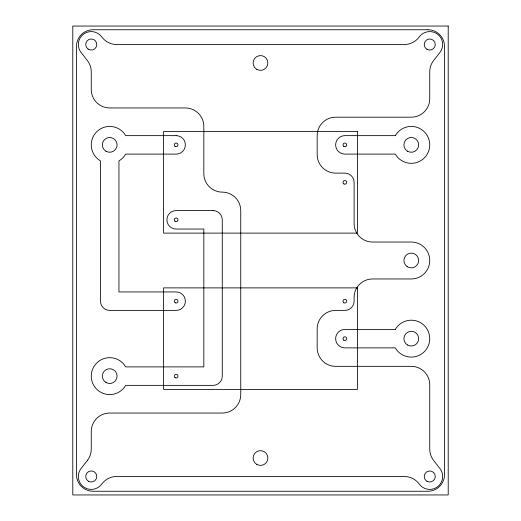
<?xml version="1.0" encoding="UTF-8"?>
<svg xmlns="http://www.w3.org/2000/svg" width="521" height="521" viewBox="0 0 521 521"><rect width="100%" height="100%" fill="white"/><g stroke="black" fill="none" stroke-linecap="round" stroke-linejoin="round"><path stroke-width="0.78" d="M87.326 460.551L81.081 468.516A12.921 12.921 0 0 0 83.282 486.66A12.921 12.921 0 0 0 101.426 484.458L102.129 483.566A18.463 18.463 0 0 1 116.658 476.487L404.342 476.487A18.463 18.463 0 0 1 418.871 483.566L419.574 484.458A12.921 12.921 0 0 0 437.718 486.66A12.921 12.921 0 0 0 439.919 468.516L433.674 460.551A18.463 18.463 0 0 1 429.747 449.167L429.747 384.804A18.463 18.463 0 0 0 411.284 366.341L335.635 366.341A18.463 18.463 0 0 1 317.172 347.878L317.172 328.868A18.463 18.463 0 0 1 335.635 310.405L344.863 310.405A9.228 9.228 0 0 0 354.098 301.177L354.098 297.419A18.463 18.463 0 0 1 372.554 278.963L411.284 278.963A18.463 18.463 0 0 0 429.747 260.5A18.463 18.463 0 0 0 411.284 242.037L372.554 242.037A18.463 18.463 0 0 1 354.098 223.581L354.098 182.35A9.228 9.228 0 0 0 344.863 173.122L335.635 173.122A18.463 18.463 0 0 1 317.172 154.659L317.172 135.642A18.463 18.463 0 0 1 335.635 117.186L411.284 117.186A18.463 18.463 0 0 0 429.747 98.723L429.747 71.833A18.463 18.463 0 0 1 433.674 60.449L439.919 52.484A12.921 12.921 0 0 0 437.718 34.34A12.921 12.921 0 0 0 419.574 36.542L418.871 37.434A18.463 18.463 0 0 1 404.342 44.513L116.658 44.513A18.463 18.463 0 0 1 102.129 37.434L101.426 36.542A12.921 12.921 0 0 0 83.282 34.34A12.921 12.921 0 0 0 81.081 52.484L87.326 60.449A18.463 18.463 0 0 1 91.253 71.833L91.253 89.495A18.463 18.463 0 0 0 109.716 107.951L185.365 107.951A18.463 18.463 0 0 1 203.828 126.414L203.828 173.675A18.463 18.463 0 0 0 222.285 192.132A18.463 18.463 0 0 1 240.748 210.595L240.748 394.586A18.463 18.463 0 0 1 222.285 413.049L109.716 413.049A18.463 18.463 0 0 0 91.253 431.505L91.253 449.167A18.463 18.463 0 0 1 87.326 460.551M448.21 26.05L72.79 26.05L72.79 494.95L448.21 494.95L448.21 26.05M427.904 29.743L93.096 29.743A16.613 16.613 0 0 0 76.483 46.356L76.483 474.644A16.613 16.613 0 0 0 93.096 491.257L427.904 491.257A16.613 16.613 0 0 0 444.517 474.644L444.517 46.356A16.613 16.613 0 0 0 427.904 29.743M357.419 131.585L163.581 131.585L163.581 233.115L357.419 233.115L357.419 131.585M176.137 135.642L125.698 135.642A18.463 18.463 0 0 0 96.659 131.82A18.463 18.463 0 0 0 100.481 160.865L100.481 301.177A9.228 9.228 0 0 0 109.716 310.405L176.137 310.405A9.228 9.228 0 0 0 185.365 301.177A9.228 9.228 0 0 0 176.137 291.942L118.944 291.942L118.944 160.865A18.463 18.463 0 0 0 125.698 154.105L176.137 154.105A9.228 9.228 0 0 0 185.365 144.877A9.228 9.228 0 0 0 176.137 135.642M395.302 135.642L344.863 135.642A9.228 9.228 0 0 0 335.635 144.877A9.228 9.228 0 0 0 344.863 154.105L395.302 154.105A18.463 18.463 0 0 0 423.15 159.016A18.463 18.463 0 0 0 423.15 130.732A18.463 18.463 0 0 0 395.302 135.642M213.056 210.595L176.137 210.595A9.228 9.228 0 0 0 166.902 219.823A9.228 9.228 0 0 0 176.137 229.058L203.828 229.058L203.828 366.895L125.698 366.895A18.463 18.463 0 0 0 97.85 361.984A18.463 18.463 0 0 0 97.85 390.268A18.463 18.463 0 0 0 125.698 385.358L213.056 385.358A9.228 9.228 0 0 0 222.285 376.123L222.285 219.823A9.228 9.228 0 0 0 213.056 210.595M357.419 287.885L163.581 287.885L163.581 389.415L357.419 389.415L357.419 287.885M395.302 329.422L344.863 329.422A9.228 9.228 0 0 0 335.635 338.65A9.228 9.228 0 0 0 344.863 347.878L395.302 347.878A18.463 18.463 0 0 0 423.15 352.789A18.463 18.463 0 0 0 423.15 324.511A18.463 18.463 0 0 0 395.302 329.422M88.147 49.098A5.536 5.536 0 0 0 96.776 44.904A5.536 5.536 0 0 0 88.831 39.531A5.536 5.536 0 0 0 88.147 49.098M426.979 49.306A5.536 5.536 0 0 0 435.282 44.513A5.536 5.536 0 0 0 426.979 39.713A5.536 5.536 0 0 0 426.979 49.306M426.979 481.287A5.536 5.536 0 0 0 435.282 476.487A5.536 5.536 0 0 0 426.979 471.694A5.536 5.536 0 0 0 426.979 481.287M88.485 481.287A5.536 5.536 0 0 0 96.789 476.487A5.536 5.536 0 0 0 88.485 471.694A5.536 5.536 0 0 0 88.485 481.287M175.102 146.401A1.843 1.843 0 0 0 177.974 145.007A1.843 1.843 0 0 0 175.33 143.216A1.843 1.843 0 0 0 175.102 146.401M175.102 221.353A1.843 1.843 0 0 0 177.974 219.96A1.843 1.843 0 0 0 175.33 218.162A1.843 1.843 0 0 0 175.102 221.353M343.945 183.946A1.843 1.843 0 0 0 346.712 182.35A1.843 1.843 0 0 0 343.945 180.754A1.843 1.843 0 0 0 343.945 183.946M343.827 146.401A1.843 1.843 0 0 0 346.706 145.007A1.843 1.843 0 0 0 344.055 143.216A1.843 1.843 0 0 0 343.827 146.401M407.591 345.045A7.385 7.385 0 0 0 418.669 338.65A7.385 7.385 0 0 0 407.591 332.255A7.385 7.385 0 0 0 407.591 345.045M407.591 151.272A7.385 7.385 0 0 0 418.669 144.877A7.385 7.385 0 0 0 407.591 138.482A7.385 7.385 0 0 0 407.591 151.272M106.024 382.518A7.385 7.385 0 0 0 117.095 376.123A7.385 7.385 0 0 0 106.024 369.728A7.385 7.385 0 0 0 106.024 382.518M343.827 302.701A1.843 1.843 0 0 0 346.706 301.307A1.843 1.843 0 0 0 344.055 299.516A1.843 1.843 0 0 0 343.827 302.701M343.827 340.18A1.843 1.843 0 0 0 346.706 338.78A1.843 1.843 0 0 0 344.055 336.989A1.843 1.843 0 0 0 343.827 340.18M175.212 377.725A1.843 1.843 0 0 0 177.98 376.123A1.843 1.843 0 0 0 175.212 374.527A1.843 1.843 0 0 0 175.212 377.725M175.212 302.773A1.843 1.843 0 0 0 177.98 301.177A1.843 1.843 0 0 0 175.212 299.575A1.843 1.843 0 0 0 175.212 302.773M407.148 266.615A7.385 7.385 0 0 0 418.65 261.028A7.385 7.385 0 0 0 408.06 253.857A7.385 7.385 0 0 0 407.148 266.615M106.024 151.272A7.385 7.385 0 0 0 117.095 144.877A7.385 7.385 0 0 0 106.024 138.482A7.385 7.385 0 0 0 106.024 151.272M256.807 69.365A7.385 7.385 0 0 0 267.885 62.969A7.385 7.385 0 0 0 256.807 56.574A7.385 7.385 0 0 0 256.807 69.365M256.807 464.426A7.385 7.385 0 0 0 267.885 458.031A7.385 7.385 0 0 0 256.807 451.635A7.385 7.385 0 0 0 256.807 464.426"/></g></svg>
